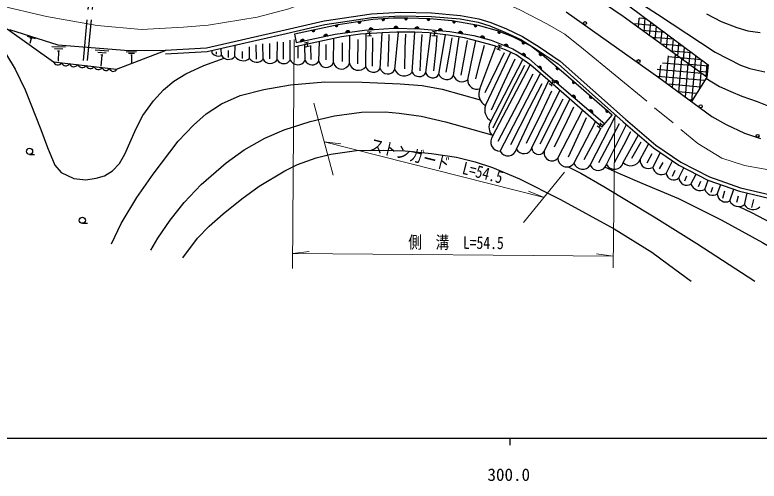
# Model space of a CAD drawing. Units: millimetres at full size, sheet at 1:1000; details may follow other scales. Extents: x 40000 to 680000, y 20000 to 380000.
# Drawn here: x 295495 to 404520, y 198715 to 267040 of the extents above; entities that cross this region are included whole.
import ezdxf
from ezdxf.enums import TextEntityAlignment as Align

# ---------------------------------------------------------------- set-up
doc = ezdxf.new("R2010")
doc.units = ezdxf.units.MM
doc.header["$LTSCALE"] = 1000
doc.linetypes.add('CHAIN', pattern=[18.5, 12, -1.5, 3.5, -1.5])
doc.linetypes.add('DASHED', pattern=[7.5, 6, -1.5])
for name, color, linetype, lineweight in [('M-BGD', 7, 'Continuous', 25), ('M-BMK', 2, 'CHAIN', 13), ('M-STR-HTXT', 7, 'Continuous', 13), ('M-TTL-BAND', 7, 'Continuous', 25)]:
    doc.layers.add(name, color=color, linetype=linetype, lineweight=lineweight)
doc.styles.add('ＭＳ ゴシック', font='')
doc.styles.get('ＭＳ ゴシック').set_extended_font_data('MS Gothic')

msp = doc.modelspace()

# ---------------------------------------------------------------- hatches: boundary and pattern name
at = {"layer": 'M-BGD'}
for points in [[(346167, 266081, -0.4608), (346002, 265820, -0.4608), (345769, 266023)], [(349653, 266453, -0.4608), (349468, 266206, -0.4608), (349252, 266427)], [(352984, 266560, -0.4608), (352785, 266323, -0.4608), (352582, 266556)], [(356304, 266463, -0.4608), (356097, 266234, -0.4608), (355903, 266475)], [(360034, 266074, -0.4608), (359794, 265879, -0.4608), (359638, 266146)], [(342806, 265585, -0.4608), (342659, 265313, -0.4608), (342413, 265500)], [(347967, 264880), (347343, 264834, -0.84072)], [(351623, 265081), (350997, 265096, -0.84072)], [(354724, 265006), (354098, 265021, -0.84072)], [(358136, 264702), (357512, 264760, -0.84072)], [(363186, 265506, -0.4608), (362946, 265311, -0.4608), (362790, 265578)], [(339418, 264851, -0.4608), (339272, 264579, -0.4608), (339026, 264766)], [(341342, 263986), (340730, 263853, -0.84072)], [(344580, 264505), (343960, 264423, -0.84072)], [(361068, 264286), (360451, 264391, -0.84072)], [(364305, 263597), (363699, 263754, -0.84072)], [(366648, 264506, -0.4608), (366375, 264360, -0.4608), (366274, 264652)], [(337930, 263246), (337319, 263114, -0.84072)], [(370195, 262927, -0.4608), (369910, 262808, -0.4608), (369837, 263108)], [(367740, 262333), (367160, 262570, -0.84072)], [(370294, 260932), (369757, 261254, -0.84072)], [(372689, 261183, -0.4608), (372385, 261125, -0.4608), (372375, 261434)], [(372597, 259013), (372131, 259429, -0.84072)], [(374830, 259387, 0.4608), (374833, 259078, 0.4608), (375138, 259129)], [(375073, 256908), (374596, 257314, -0.84072)], [(377534, 257086, -0.4608), (377228, 257040, -0.4608), (377230, 257349)], [(377581, 254773), (377104, 255179, -0.84072)], [(380059, 254905, -0.4608), (379753, 254859, -0.4608), (379755, 255168)], [(380108, 252623), (379631, 253029, -0.84072)], [(382410, 252875, -0.4608), (382104, 252829, -0.4608), (382106, 253138)]]:
    msp.add_hatch(color=256, dxfattribs=at).paths.add_polyline_path(points)

# ---------------------------------------------------------------- linework, layer by layer
at = {"layer": 'M-BGD', "linetype": 'DASHED'}
for p, q in [((306772, 273800), (305418, 259679)), ((307374, 273800), (306015, 259611)), ((350269, 262248), (350349, 264162)), ((352688, 262160), (352753, 264189)), ((355026, 262075), (355143, 264162)), ((357225, 261995), (357355, 264012)), ((359207, 261613), (359557, 263686)), ((361349, 260858), (361783, 263280)), ((363600, 260065), (364285, 262615)), ((366103, 259184), (367197, 261537)), ((367225, 257294), (368790, 260595)), ((368171, 255702), (370220, 259669)), ((369180, 254003), (371438, 258419)), ((370895, 253414), (372754, 257004)), ((372710, 252791), (374178, 255932)), ((374484, 252181), (375819, 254728)), ((376421, 251516), (377396, 253547)), ((378615, 250562), (379257, 251993)), ((382817, 248735), (384054, 251124)), ((380880, 249577), (381398, 250477)), ((384682, 247923), (385732, 249939))]:
    msp.add_line(p, q, dxfattribs=at)
at = {"layer": 'M-BGD'}
for p, q in [((346167, 266081), (345769, 266023)), ((349653, 266453), (349252, 266427)), ((352984, 266560), (352582, 266556)), ((356304, 266463), (355903, 266475)), ((360034, 266074), (359638, 266146)), ((386832, 265161), (386956, 266578)), ((388039, 266444), (386930, 266541)), ((387659, 264565), (387836, 266596)), ((294374, 264974), (301149, 260168)), ((342806, 265585), (342413, 265500)), ((350997, 265096), (351623, 265081)), ((354098, 265021), (354724, 265006)), ((363186, 265506), (362790, 265578)), ((389373, 265449), (386333, 265715)), ((388485, 263969), (388661, 265981)), ((389311, 263372), (389485, 265365)), ((298504, 263530), (297359, 263890)), ((339418, 264851), (339026, 264766)), ((340730, 263853), (341342, 263986)), ((343960, 264423), (344580, 264505)), ((344494, 259962), (344566, 263986)), ((346888, 259434), (346960, 264260)), ((347085, 264570), (347684, 264612)), ((347128, 263971), (347726, 264014)), ((347343, 264834), (347967, 264880)), ((347385, 264591), (347427, 263993)), ((349010, 259193), (349320, 264427)), ((351170, 259038), (351714, 264488)), ((353687, 258654), (354107, 264500)), ((355707, 258604), (356427, 264365)), ((356599, 264041), (357195, 263967)), ((356674, 264636), (357269, 264562)), ((356971, 264599), (356897, 264004)), ((357512, 264760), (358136, 264702)), ((357603, 258330), (358590, 264095)), ((360451, 264391), (361068, 264286)), ((366648, 264506), (366274, 264652)), ((390707, 264454), (387413, 264742)), ((390137, 262776), (390310, 264750)), ((390963, 262179), (391134, 264135)), ((297887, 263567), (297661, 262851)), ((298020, 263525), (297753, 263609)), ((331851, 260555), (331823, 262812)), ((332848, 260583), (332827, 262858)), ((333912, 260450), (333958, 263080)), ((334854, 260551), (334831, 263064)), ((335829, 260423), (335802, 263310)), ((337319, 263114), (337930, 263246)), ((337928, 262955), (338515, 263082)), ((338222, 263019), (338349, 262432)), ((340036, 260257), (340095, 263117)), ((342160, 260049), (342195, 263571)), ((343483, 260186), (343483, 262954)), ((345730, 259867), (345803, 263432)), ((347865, 259523), (347925, 263692)), ((359768, 258137), (360602, 263808)), ((361844, 257538), (363043, 263241)), ((363699, 263754), (364305, 263597)), ((370195, 262927), (369837, 263108)), ((392041, 263459), (388798, 263743)), ((391789, 261583), (391959, 263520)), ((392616, 260987), (392783, 262905)), ((302910, 262295), (300912, 262381)), ((302497, 262013), (301299, 262064)), ((302025, 261733), (301745, 261745)), ((301885, 261739), (301821, 260240)), ((309274, 261736), (307280, 261891)), ((310404, 259107), (317664, 261856)), ((324399, 261450), (324419, 261850)), ((325749, 261076), (325703, 262145)), ((326806, 260807), (326803, 261835)), ((327737, 260946), (327785, 262624)), ((328852, 260657), (328837, 261694)), ((329883, 260654), (329874, 262372)), ((330896, 260553), (330860, 262632)), ((336973, 260679), (336971, 262441)), ((337997, 260341), (337956, 262654)), ((338055, 262369), (338642, 262496)), ((338916, 260490), (338871, 262534)), ((341091, 260447), (341091, 262678)), ((350154, 259494), (350269, 262248)), ((352644, 259154), (352688, 262160)), ((354852, 258843), (355026, 262075)), ((356890, 258843), (357225, 261995)), ((363599, 256187), (365963, 262438)), ((366027, 262093), (366588, 261881)), ((366239, 262655), (366800, 262443)), ((366520, 262549), (366308, 261987)), ((367160, 262570), (367740, 262333)), ((393375, 262464), (390182, 262743)), ((394709, 261469), (391567, 261744)), ((393442, 260390), (393608, 262290)), ((394268, 259794), (394432, 261675)), ((308849, 261438), (307653, 261531)), ((308365, 261145), (308086, 261167)), ((308226, 261156), (308098, 259511)), ((313320, 261610), (311820, 261595)), ((313022, 261367), (312122, 261358)), ((312680, 261123), (312470, 261121)), ((312575, 261122), (312586, 260016)), ((325026, 261294), (325020, 261643)), ((358674, 258645), (359207, 261613)), ((360853, 258221), (361349, 260858)), ((364414, 253756), (368151, 261551)), ((369757, 261254), (370294, 260932)), ((372689, 261183), (372375, 261434)), ((390894, 257089), (391239, 261033)), ((392951, 260744), (391133, 260903)), ((391837, 256394), (392261, 261242)), ((396043, 260474), (392951, 260744)), ((395094, 259197), (395257, 261060)), ((301149, 260168), (310404, 259107)), ((363004, 257683), (363600, 260065)), ((365202, 251473), (369891, 260514)), ((365506, 249291), (370974, 259739)), ((389951, 257785), (390115, 259657)), ((394534, 259602), (390368, 259966)), ((392780, 255698), (393206, 260561)), ((393723, 255003), (394150, 259879)), ((397049, 259507), (394336, 259745)), ((395920, 258601), (396081, 260445)), ((396746, 258005), (396906, 259830)), ((364391, 255675), (366103, 259184)), ((366581, 247046), (372491, 258445)), ((372131, 259429), (372597, 259013)), ((375138, 259129), (374830, 259387)), ((396116, 258460), (389602, 259030)), ((394676, 254421), (395094, 259197)), ((396939, 258639), (395720, 258745)), ((395845, 256308), (396038, 258516)), ((368957, 247384), (373697, 257403)), ((374137, 257419), (374587, 257022)), ((374596, 257314), (375073, 256908)), ((377534, 257086), (377230, 257349)), ((396534, 257419), (389618, 258024)), ((365325, 253129), (367225, 257294)), ((373740, 256969), (374191, 256572)), ((374362, 257221), (373966, 256770)), ((395944, 256467), (391171, 256885)), ((365580, 250498), (368171, 255702)), ((371240, 247569), (375319, 255978)), ((377104, 255179), (377581, 254773)), ((380059, 254905), (379755, 255168)), ((395354, 255515), (392715, 255746)), ((373049, 247002), (376787, 254685)), ((394764, 254563), (394260, 254607)), ((366316, 248517), (369180, 254003)), ((368128, 248037), (370895, 253414)), ((375030, 246051), (378648, 253046)), ((379631, 253029), (380108, 252623)), ((382410, 252875), (382106, 253138)), ((370420, 248263), (372710, 252791)), ((372430, 248150), (374484, 252181)), ((379789, 244996), (383554, 252328)), ((381467, 250564), (383000, 252365)), ((374553, 247697), (376421, 251516)), ((377373, 245279), (380568, 251355)), ((380779, 250770), (381230, 250373)), ((381401, 251022), (381005, 250571)), ((381176, 251220), (381626, 250823)), ((382157, 245096), (385106, 250964)), ((376591, 246254), (378615, 250562)), ((378912, 245858), (380880, 249577)), ((381063, 245406), (382817, 248735)), ((384600, 245404), (386844, 249466)), ((383356, 245406), (384682, 247923)), ((385888, 246053), (387246, 248429)), ((387093, 245836), (388350, 248169)), ((297638, 246601), (298388, 246601)), ((388124, 245346), (388860, 246704)), ((388936, 244689), (390076, 246854)), ((389935, 244497), (390445, 245430)), ((390897, 243798), (391810, 245659)), ((391846, 243402), (392233, 244265)), ((392757, 243167), (393497, 244628)), ((393617, 242704), (393944, 243432)), ((394539, 242243), (395288, 243721)), ((395625, 241871), (395967, 242659)), ((396544, 241451), (397037, 242836)), ((398390, 240755), (398896, 242174)), ((397499, 241054), (397752, 241797)), ((399225, 240176), (399522, 241262)), ((400217, 239769), (400829, 241485)), ((401263, 239582), (401501, 240518)), ((402372, 239202), (402781, 240928)), ((403441, 238818), (403724, 239963)), ((305385, 236501), (306135, 236501))]:
    msp.add_line(p, q, dxfattribs=at)
for points in [[(285903, 280882), (296149, 278037), (301713, 276583), (305770, 275642), (309820, 275056), (312559, 274902), (316086, 275175), (324816, 276681), (338472, 279266), (345468, 280414), (348190, 280636), (351682, 280739), (356578, 280653), (361258, 280139), (364648, 279455), (368157, 278377), (373025, 276613), (377425, 274646), (380910, 272793), (389640, 267147), (398105, 261562), (401803, 259680), (403172, 259166), (405363, 258687)], [(362611, 273684), (363877, 277130), (366336, 278785), (370906, 276984), (376260, 274346), (385443, 268381), (397074, 259705), (396850, 257930), (394624, 254338)], [(396850, 257930), (384582, 266786), (377755, 271490), (374623, 273332), (371878, 274730), (368191, 276447), (364723, 277699)], [(317527, 261848), (323579, 262196), (335103, 264845), (340801, 266149), (347748, 267182), (351987, 267413), (356545, 267330), (360789, 266966), (363483, 266472), (365234, 265927), (367492, 264975), (369850, 263881), (372282, 262335), (375390, 260272), (384963, 251781), (389393, 247964), (393037, 245451), (397234, 243324), (401774, 241706), (406192, 240660)], [(376263, 267507), (389845, 257863), (397571, 252164), (399688, 250982), (402377, 249687), (404708, 248932)], [(396795, 267174), (398955, 266077), (401243, 265191), (402843, 264712), (404653, 264467)], [(317557, 261323), (323653, 261674), (335220, 264333), (340899, 265632), (347801, 266658), (351996, 266887), (356518, 266805), (360719, 266445), (363357, 265961), (365053, 265433), (367279, 264495), (369597, 263419), (371996, 261895), (375069, 259854), (384617, 251385), (389071, 247548), (392768, 244998), (397026, 242840), (401625, 241202), (406128, 240135)], [(383000, 252365), (376210, 258230), (372714, 261163), (371039, 262503), (368464, 263798), (366186, 264686), (363419, 265464), (359503, 266170), (356304, 266463), (353066, 266561), (350959, 266538), (347947, 266342), (342852, 265595), (336445, 264207), (336710, 262982)], [(336710, 262982), (342410, 264217), (346713, 264789), (350965, 265097), (354924, 265002), (359204, 264602), (362751, 264001), (365253, 263349), (368433, 262049), (370763, 260650), (372544, 259060), (381912, 251087)], [(294687, 264889), (301806, 262647), (312181, 261842), (317527, 261848)], [(381467, 250564), (373895, 257232), (371087, 259659), (369609, 260716), (368922, 261198), (367380, 261903), (365751, 262519), (363413, 263141), (361359, 263696), (359006, 264043), (356197, 264394), (354107, 264500), (351457, 264487), (349311, 264427), (346113, 264200), (343318, 263814), (336578, 262356)], [(292561, 263296), (294282, 261189), (295530, 259108), (297007, 256068), (299297, 250246), (300253, 247606), (301335, 245038), (302296, 243929), (304125, 243047), (305866, 242877), (307407, 243102), (308628, 243467), (309780, 244174), (310806, 245276), (311581, 246617), (313243, 250406), (314246, 252312), (315817, 254458), (317287, 256053), (318758, 257335), (320526, 258407), (323185, 259616), (326152, 260691)], [(396735, 257744), (398736, 256540), (400393, 255808), (401991, 255119), (404234, 254357), (405935, 253639)], [(309646, 233477), (311059, 236465), (313383, 240297), (315758, 243712), (319400, 248543), (321642, 250881), (323514, 252527), (325756, 253989), (328502, 255223), (331946, 256083), (335862, 256798), (340876, 257222), (346383, 257173), (351940, 256946), (355137, 256670), (358078, 256134), (360888, 255387), (363639, 254593)], [(315419, 232547), (316428, 234303), (318239, 236949), (320312, 239562), (322787, 242181), (326468, 245372), (329083, 247259), (332123, 248987), (334955, 250201), (338730, 251426), (342295, 252265), (346255, 252786), (349726, 252829), (351807, 252645), (355029, 252189), (358555, 251354), (365363, 249438)], [(320075, 231449), (322260, 234342), (323972, 236087), (326014, 237871), (328762, 240088), (331300, 241918), (335039, 244192), (336913, 245107), (339617, 246098), (341757, 246627), (345535, 247147), (349440, 247191), (352638, 247113), (356524, 246730), (360167, 246166), (362915, 245513), (365483, 244668), (369403, 243025), (375436, 239969), (383302, 235697), (388804, 232260), (391259, 230458), (394577, 228022)], [(376534, 244773), (378400, 243851), (381771, 241907), (389129, 237437), (395393, 233540), (403885, 228022)], [(381962, 244731), (384149, 243726), (387341, 242396), (392693, 240139), (398973, 236984), (405010, 233685), (414564, 228022)], [(401542, 238947), (403382, 238057), (409243, 234999), (421525, 228022)]]:
    msp.add_lwpolyline(points, dxfattribs=at)
for centre, radius in [((379011, 265832), 225), ((386850, 260265), 225), ((395958, 253634), 225), ((404294, 249303), 225), ((297638, 247051), 450), ((305385, 236951), 450)]:
    msp.add_circle(centre, radius, dxfattribs=at)
for centre, radius, start, end in [((345972, 266021), 203, 179.38345, 17.30683), ((349455, 266409), 203, 174.75952, 12.68291), ((352783, 266526), 203, 171.65729, 9.58067), ((356103, 266438), 203, 169.3057, 7.22908), ((359830, 266079), 203, 160.82417, 358.74756), ((342616, 265512), 203, 183.2635, 21.18689), ((347659, 264802), 318, 14.03373, 174.25146), ((351309, 265034), 318, 8.51629, 168.73403), ((354410, 264959), 318, 8.51629, 168.73403), ((357819, 264676), 318, 4.55479, 164.77253), ((362983, 265511), 203, 160.82417, 358.74756), ((339229, 264778), 203, 183.2635, 21.18689), ((341048, 263866), 318, 22.11633, 182.33406), ((344277, 264410), 318, 17.45758, 177.67531), ((360751, 264285), 318, 0.28338, 160.50111), ((363988, 263623), 318, 355.2858, 155.50353), ((366449, 264550), 203, 149.74573, 347.66911), ((337636, 263127), 318, 22.11633, 182.33406), ((370002, 262989), 203, 144.32386, 342.24725), ((367429, 262401), 318, 347.65054, 147.86827), ((325297, 262067), 1089, 214.50508, 294.53102), ((326792, 261764), 1250, 213.39434, 319.09858), ((328945, 261795), 1476, 215.09442, 309.4238), ((330901, 261288), 1200, 211.90935, 322.33138), ((369997, 261046), 318, 338.91033, 139.12806), ((372512, 261284), 203, 132.3808, 330.30418), ((301775, 260374), 659, 198.18771, 328.73428), ((302964, 260238), 659, 198.18771, 328.73428), ((304154, 260101), 659, 198.18771, 328.73428), ((305343, 259965), 659, 198.18771, 328.73428), ((306532, 259829), 659, 198.18771, 328.73428), ((307721, 259692), 659, 198.18771, 328.73428), ((332913, 261122), 1204, 208.07298, 326.08489), ((334879, 261014), 1119, 210.25217, 328.10471), ((336936, 260976), 1237, 206.58366, 329.09433), ((339041, 260882), 1175, 207.39684, 327.92576), ((341127, 260449), 1108, 189.97269, 338.838), ((343338, 260285), 1201, 191.3002, 344.40529), ((345818, 260275), 1360, 193.28899, 321.85673), ((372328, 259180), 318, 328.13726, 128.35499), ((308852, 259475), 581, 192.38175, 334.54023), ((309905, 259294), 533, 187.37769, 339.5443), ((348006, 259818), 1182, 198.91538, 328.11304), ((350120, 259536), 1162, 197.16124, 334.61686), ((352532, 259523), 1446, 199.59732, 323.0605), ((354709, 259106), 1117, 203.85068, 333.32323), ((356705, 258816), 1020, 191.96946, 331.57498), ((374964, 259234), 203, 131.04206, 328.96545), ((358734, 258781), 1218, 201.72761, 328.08523), ((361003, 258520), 1293, 197.20308, 310.57133), ((363198, 257482), 1355, 177.63567, 287.24102), ((374799, 257069), 318, 329.48989, 129.70762), ((377361, 257193), 203, 130.22052, 328.1439), ((365384, 255433), 1937, 157.10235, 239.95919), ((377307, 254935), 318, 329.48989, 129.70762), ((379886, 255013), 203, 130.22052, 328.1439), ((366416, 253169), 2086, 163.64273, 234.40333), ((379834, 252784), 318, 329.48989, 129.70762), ((382237, 252982), 203, 130.22052, 328.1439), ((366664, 250565), 1721, 148.1654, 227.73669), ((366563, 248417), 1371, 140.40354, 270.74909), ((370061, 247935), 1234, 206.53931, 342.73899), ((372241, 247593), 1001, 181.36092, 323.83027), ((367706, 247656), 1280, 208.47681, 347.71119), ((374157, 246771), 1132, 168.24113, 320.49486), ((376331, 246057), 1301, 180.27257, 323.2167), ((383317, 245740), 1326, 209.03777, 345.34693), ((385703, 246449), 1519, 223.43019, 336.21268), ((388308, 245734), 1220, 175.20848, 301.01134), ((378665, 245852), 1413, 203.94005, 322.72382), ((380954, 245504), 1271, 203.58336, 341.25729), ((390253, 244983), 1349, 192.59299, 298.50969), ((391983, 243944), 1096, 187.65872, 314.90823), ((393929, 243247), 1175, 183.88061, 301.28311), ((395880, 242704), 1418, 198.97865, 297.93509), ((397782, 241937), 1330, 201.42273, 297.21812), ((399626, 240859), 1240, 184.82788, 298.49603), ((401542, 240427), 1479, 206.39657, 304.09272), ((403630, 239979), 1479, 211.69288, 312.8646)]:
    msp.add_arc(centre, radius, start, end, dxfattribs=at)
at = {"layer": 'M-BMK'}
msp.add_lwpolyline([(272624, 273330), (300106, 266778), (307537, 265483), (314064, 264895), (320180, 265248), (323796, 265512), (330996, 266690), (335627, 267940), (341177, 270035), (345734, 271064), (350008, 271541), (353647, 271725), (357248, 271431), (362173, 270512), (366363, 269262), (369487, 267792), (373522, 265655), (376051, 264214), (378785, 262009), (395542, 248206), (399071, 246038), (402378, 244972), (405943, 244311)], dxfattribs=at)
at = {"layer": 'M-STR-HTXT'}
for p, q in [((336416, 263432), (336175, 229872)), ((339290, 254091), (342145, 243530)), ((383389, 252007), (383127, 229952)), ((340822, 248423), (373026, 240295)), ((340822, 248423), (343263, 248159)), ((376026, 243998), (370025, 236592)), ((373026, 240295), (370752, 241221)), ((336190, 232057), (338624, 232378)), ((336190, 232057), (383147, 231661)), ((383147, 231661), (380719, 232024))]:
    msp.add_line(p, q, dxfattribs=at)
at = {"layer": 'M-TTL-BAND'}
for p, q in [((40000, 205000), (579000, 205000)), ((368000, 205000), (368000, 204000))]:
    msp.add_line(p, q, dxfattribs=at)

# ---------------------------------------------------------------- texts
at = {"layer": 'M-STR-HTXT', "style": 'ＭＳ ゴシック', "width": 0.8}
for s, rotation, p in [('ストンガード\u3000L=54.5', 345.834, (356887, 244212)), ('側\u3000溝\u3000L=54.5', 359.517, (360108, 232217))]:
    msp.add_text(s, height=1833, rotation=rotation, dxfattribs=at).set_placement(p, align=Align.BOTTOM_CENTER)
at = {"layer": 'M-TTL-BAND', "style": 'ＭＳ ゴシック'}
msp.add_text('300.0', height=1833, dxfattribs=at).set_placement((367844, 198195), align=Align.BOTTOM_CENTER)

doc.saveas('drawing.dxf')
